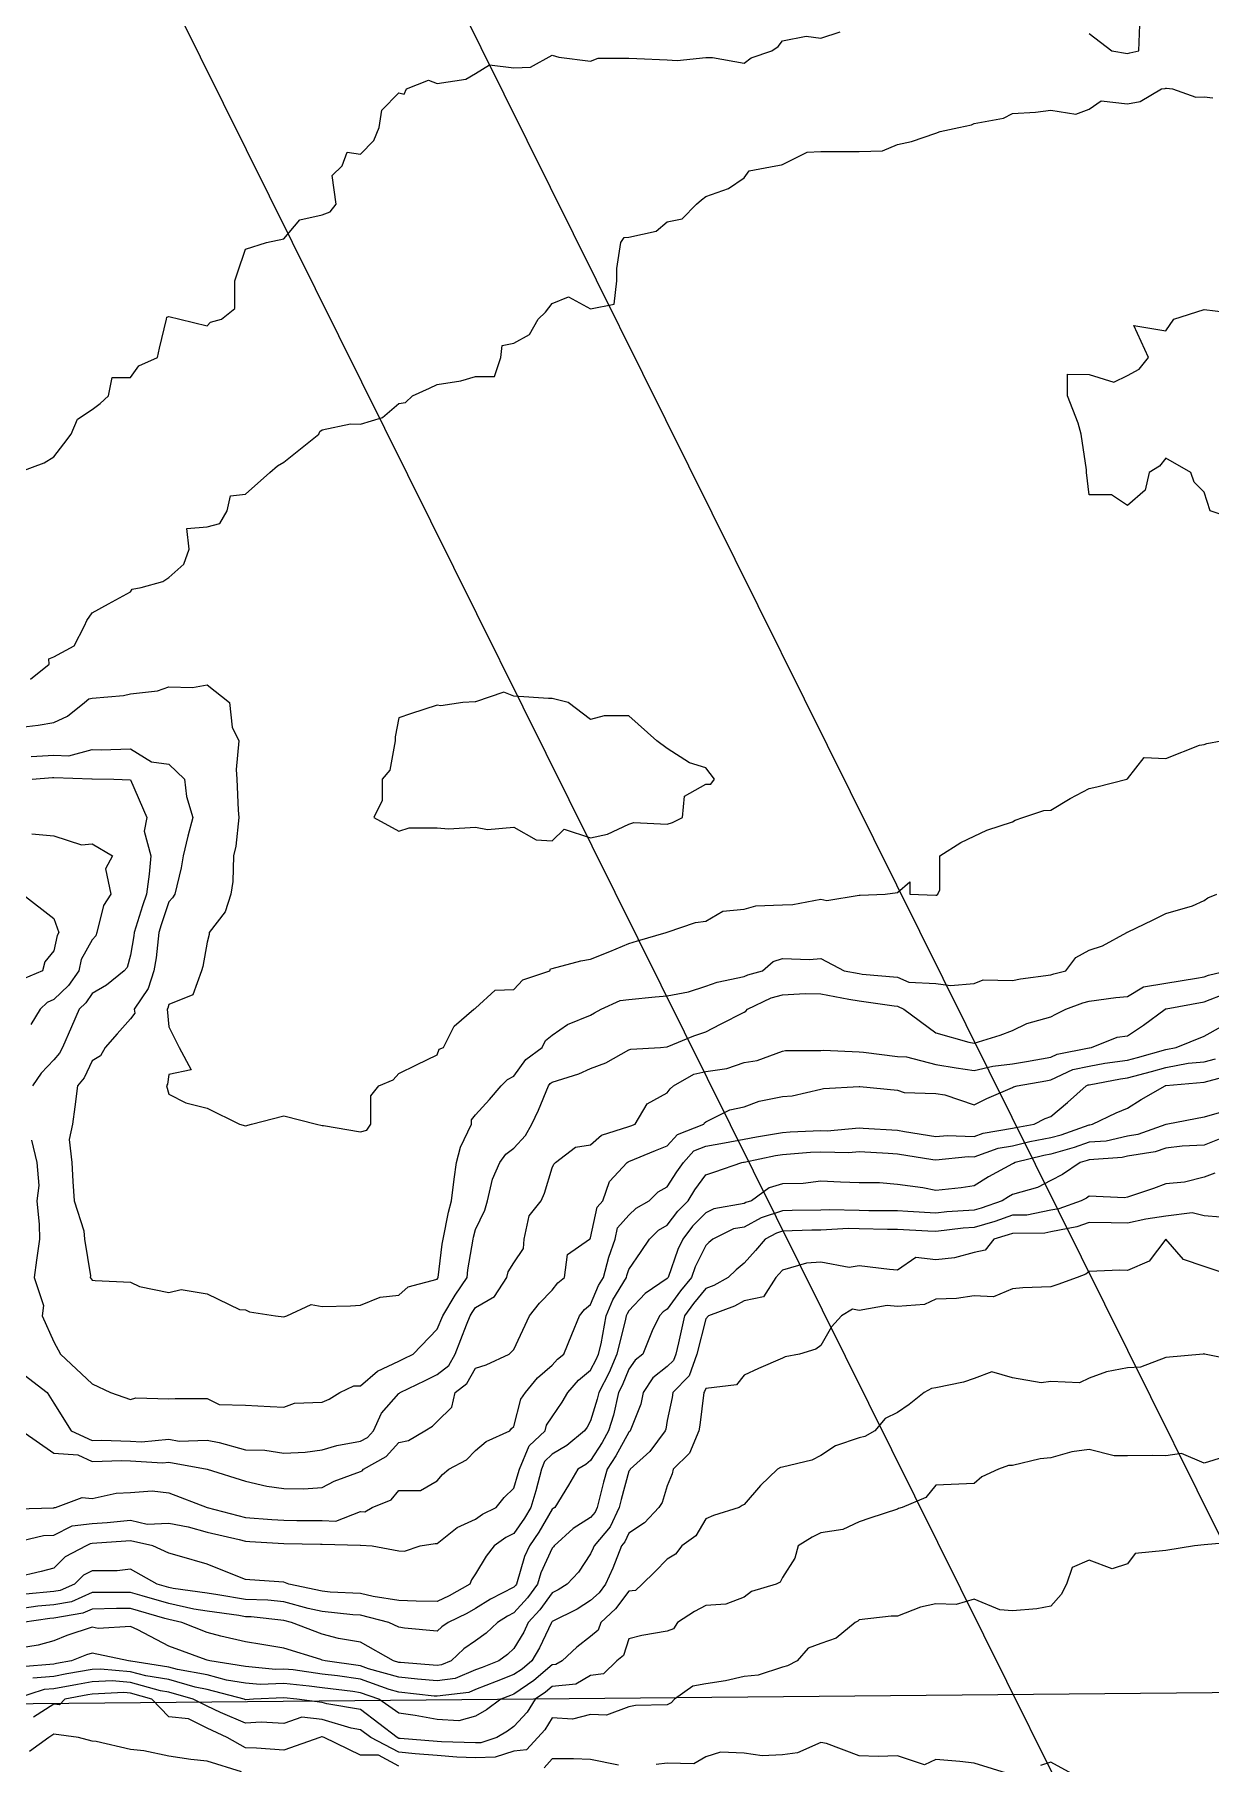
# Model space of a CAD drawing. Extents: x 537850 to 541798, y 6045627 to 6050132.
# Drawn here: x 540411.8 to 540503.8, y 6046792 to 6046927.3 of the extents above; entities that cross this region are included whole.
import ezdxf

# ---------------------------------------------------------------- set-up
doc = ezdxf.new("R2010")
doc.units = 0
doc.header["$LTSCALE"] = 5
doc.linetypes.add('DASHED2', pattern=[9.525, 6.35, -3.175])
doc.linetypes.add('foc-QUARTERLINE', pattern=[33, 25, -3, 2, -3])
doc.layers.add('C-RW', color=13, linetype='Continuous')
doc.layers.add('L-SECQ', color=8, linetype='foc-QUARTERLINE')
doc.layers.add('Contour_Line_Intermediate', color=7, linetype='DASHED2', true_color=0xd9d9d9)
doc.layers.add('Contour_Line_Major', color=7, linetype='Continuous', true_color=0x6b6b6b)

msp = doc.modelspace()

# ---------------------------------------------------------------- linework, layer by layer
at = {"layer": 'C-RW'}
msp.add_lwpolyline([(540538.349, 6046696.701), (540275.105, 6047227.021), (540292.146, 6047249.573), (540291.045, 6047357.841), (540354.045, 6047358.494), (540354.252, 6047338.505), (540311.237, 6047338.06), (540312.204, 6047242.96), (540298.507, 6047224.834), (540560.552, 6046696.932)], dxfattribs=at)
at = {"layer": 'Contour_Line_Intermediate', "linetype": 'Continuous', "lineweight": 13, "flags": 128}
for points, elevation in [([(540410.523, 6046893.027), (540412.559, 6046893.774), (540413.305, 6046894.234), (540414.073, 6046895.259), (540414.649, 6046896.027), (540415.146, 6046897.186), (540416.305, 6046897.959), (540416.916, 6046898.416), (540417.587, 6046899.027), (540417.873, 6046900.459), (540419.305, 6046900.459), (540419.956, 6046901.376), (540421.419, 6046902.027), (540421.573, 6046902.759), (540422.11, 6046905.026), (540422.147, 6046905.185), (540422.305, 6046905.215), (540423.152, 6046905.026), (540425.305, 6046904.493), (540425.553, 6046904.778), (540426.411, 6046905.026), (540427.476, 6046905.856), (540427.476, 6046908.026), (540427.685, 6046908.646), (540428.305, 6046910.483), (540429.933, 6046911.026), (540431.304, 6046911.3), (540432.546, 6046912.785), (540434.304, 6046913.174), (540434.911, 6046913.42), (540435.397, 6046914.026), (540435.081, 6046916.25), (540435.85, 6046917.026), (540436.253, 6046918.078), (540437.304, 6046917.931), (540438.338, 6046918.992), (540438.761, 6046920.026), (540438.954, 6046921.376), (540440.304, 6046922.726), (540440.704, 6046922.626), (540440.904, 6046923.026), (540442.618, 6046923.711), (540443.304, 6046923.462), (540445.534, 6046923.796), (540446.304, 6046924.243), (540447.4, 6046924.929), (540449.304, 6046924.675), (540450.605, 6046924.724), (540452.303, 6046925.669), (540452.812, 6046925.517), (540455.303, 6046925.205), (540455.9, 6046925.429), (540458.303, 6046925.429), (540458.922, 6046925.406), (540461.303, 6046925.32), (540462.079, 6046925.249), (540464.303, 6046925.497), (540464.832, 6046925.497), (540467.303, 6046925.047), (540467.871, 6046925.458), (540469.477, 6046926.025), (540469.983, 6046926.345), (540470.303, 6046926.796), (540472.178, 6046927.15), (540473.302, 6046926.997), (540474.82, 6046927.508)], 890.957), ([(540494.301, 6046927.366), (540496.068, 6046926.025), (540497.301, 6046925.811), (540497.483, 6046925.843), (540498.183, 6046926.025), (540498.282, 6046928.045)], 890.957), ([(540506.301, 6046889.195), (540503.786, 6046890.027), (540503.301, 6046891.484), (540502.529, 6046892.255), (540502.273, 6046893.027), (540500.301, 6046894.143), (540499.814, 6046893.515), (540499.003, 6046893.027), (540498.697, 6046891.631), (540497.301, 6046890.442), (540496.057, 6046891.271), (540494.301, 6046891.271), (540494.086, 6046893.027), (540494.108, 6046893.22), (540493.694, 6046896.027), (540493.456, 6046896.872), (540492.606, 6046899.027), (540492.606, 6046900.722), (540494.301, 6046900.679), (540496.248, 6046900.08), (540497.301, 6046900.606), (540498.231, 6046901.097), (540498.95, 6046902.027), (540497.8, 6046904.528), (540500.301, 6046904.106), (540500.92, 6046905.026), (540503.301, 6046905.77), (540505.879, 6046905.448)], 888.957), ([(540410.306, 6046873.041), (540412.084, 6046873.25), (540413.305, 6046873.467), (540414.375, 6046873.958), (540415.712, 6046875.028), (540416.031, 6046875.302), (540416.305, 6046875.352), (540418.758, 6046875.575), (540419.305, 6046875.701), (540421.407, 6046875.926), (540422.305, 6046876.24), (540424.15, 6046876.183), (540425.305, 6046876.405), (540427.055, 6046875.028), (540427.244, 6046873.088), (540427.782, 6046872.028), (540427.567, 6046869.766), (540427.617, 6046869.028), (540427.727, 6046866.606), (540427.765, 6046866.028), (540427.547, 6046863.786), (540427.363, 6046863.029), (540427.313, 6046861.021), (540427.141, 6046860.029), (540426.7, 6046858.633), (540425.455, 6046857.029), (540425.462, 6046856.871), (540425.305, 6046856.267), (540424.961, 6046854.373), (540424.85, 6046854.029), (540424.176, 6046852.158), (540422.305, 6046851.378), (540422.219, 6046851.115), (540422.162, 6046851.029), (540422.305, 6046849.633), (540423.107, 6046848.029), (540424.044, 6046846.29), (540422.305, 6046845.906), (540422.188, 6046845.146), (540422.108, 6046845.029), (540422.305, 6046844.367), (540423.629, 6046843.705), (540425.305, 6046843.286), (540427.839, 6046842.03), (540428.305, 6046841.905), (540428.767, 6046842.03), (540431.304, 6046842.665), (540433.842, 6046842.03), (540434.304, 6046841.92), (540434.4, 6046841.934), (540437.304, 6046841.423), (540437.787, 6046841.546), (540438.095, 6046842.03), (540438.095, 6046844.239), (540438.727, 6046845.029), (540439.846, 6046845.487), (540440.304, 6046845.988), (540441.677, 6046846.656), (540443.304, 6046847.447), (540443.441, 6046847.892), (540443.788, 6046848.029), (540444.633, 6046849.7), (540446.175, 6046851.029), (540446.257, 6046851.076), (540446.304, 6046851.11), (540447.833, 6046852.5), (540449.304, 6046852.573), (540450.007, 6046853.326), (540452.1, 6046854.029), (540452.162, 6046854.17), (540452.303, 6046854.217), (540454.525, 6046854.807), (540455.303, 6046854.933), (540456.793, 6046855.539), (540458.303, 6046856.153), (540458.973, 6046856.359), (540461.216, 6046857.029), (540461.29, 6046857.042), (540461.303, 6046857.045), (540463.513, 6046857.818), (540464.303, 6046857.917), (540465.637, 6046858.695), (540467.303, 6046858.838), (540468.234, 6046859.097), (540470.303, 6046859.181), (540471.113, 6046859.219), (540473.302, 6046859.622), (540473.793, 6046859.538), (540476.302, 6046859.953), (540476.381, 6046859.95), (540478.339, 6046860.029), (540479.302, 6046860.149), (540480.265, 6046860.992), (540480.265, 6046860.029), (540482.302, 6046859.947), (540482.374, 6046859.957), (540482.468, 6046860.029), (540482.626, 6046860.352), (540482.626, 6046863.029), (540484.277, 6046864.054), (540485.302, 6046864.563), (540486.308, 6046865.022), (540488.302, 6046865.689), (540488.505, 6046865.825), (540489.113, 6046866.028), (540490.754, 6046866.576), (540491.302, 6046866.605), (540492.816, 6046867.514), (540494.301, 6046868.288), (540494.919, 6046868.411), (540497.265, 6046869.028), (540497.293, 6046869.037), (540497.301, 6046869.042), (540498.619, 6046870.71), (540500.301, 6046870.631), (540502.942, 6046871.669), (540503.301, 6046871.733), (540503.526, 6046871.803), (540504.632, 6046872.028)], 888.957), ([(540411.528, 6046870.806), (540413.305, 6046870.901), (540414.474, 6046870.86), (540416.305, 6046871.333), (540417.011, 6046871.322), (540419.305, 6046871.395), (540420.948, 6046870.385), (540422.305, 6046870.2), (540423.52, 6046869.028), (540423.672, 6046867.661), (540424.185, 6046866.028), (540423.779, 6046864.554), (540423.412, 6046863.029), (540423.254, 6046862.079), (540422.772, 6046860.029), (540422.599, 6046859.735), (540422.305, 6046859.418), (540421.698, 6046857.636), (540421.512, 6046857.029), (540421.305, 6046855.029), (540421.13, 6046854.029), (540420.681, 6046852.653), (540419.599, 6046851.029), (540419.633, 6046850.701), (540419.305, 6046850.28), (540418.249, 6046849.086), (540417.314, 6046848.029), (540416.962, 6046847.372), (540416.305, 6046846.976), (540415.683, 6046845.652), (540415.151, 6046845.029), (540414.954, 6046843.38), (540414.757, 6046842.03), (540414.509, 6046840.826), (540414.719, 6046839.03), (540414.799, 6046837.536), (540414.905, 6046836.03), (540415.643, 6046833.692), (540415.705, 6046833.03), (540416.182, 6046830.153), (540416.158, 6046830.03), (540416.305, 6046829.809), (540416.537, 6046829.798), (540419.305, 6046829.659), (540420.018, 6046829.317), (540422.305, 6046828.859), (540423.256, 6046829.079), (540425.305, 6046828.755), (540427.817, 6046827.517), (540428.305, 6046827.5), (540428.618, 6046827.343), (540430.651, 6046827.03), (540431.304, 6046826.948), (540431.523, 6046827.03), (540433.425, 6046827.909), (540434.304, 6046827.756), (540436.519, 6046827.816), (540437.304, 6046827.873), (540438.835, 6046828.499), (540440.304, 6046828.657), (540441.03, 6046829.305), (540443.304, 6046829.9), (540443.353, 6046829.981), (540443.386, 6046830.03), (540443.692, 6046832.642), (540443.758, 6046833.03), (540444.19, 6046835.144), (540444.423, 6046836.03), (540444.618, 6046837.716), (540444.819, 6046839.03), (540445.117, 6046840.217), (540445.978, 6046842.03), (540445.971, 6046842.362), (540446.304, 6046842.766), (540447.386, 6046843.947), (540448.295, 6046845.029), (540448.8, 6046845.533), (540449.304, 6046845.791), (540450.241, 6046847.092), (540451.522, 6046848.029), (540451.764, 6046848.569), (540452.303, 6046848.997), (540453.496, 6046849.836), (540455.303, 6046850.548), (540455.603, 6046850.73), (540456.139, 6046851.029), (540457.618, 6046851.714), (540458.303, 6046851.777), (540460.341, 6046851.991), (540461.303, 6046852.056), (540462.957, 6046852.375), (540464.303, 6046852.823), (540465.207, 6046853.125), (540467.303, 6046853.574), (540467.612, 6046853.72), (540468.759, 6046854.029), (540469.59, 6046854.742), (540470.303, 6046854.989), (540472.418, 6046854.913), (540473.302, 6046854.984), (540475.136, 6046854.029), (540476.302, 6046853.811), (540476.557, 6046853.774), (540479.302, 6046853.525), (540480.202, 6046853.13), (540482.302, 6046853.022), (540483.463, 6046852.868), (540485.302, 6046853.036), (540486.018, 6046853.313), (540488.302, 6046853.261), (540488.928, 6046853.403), (540491.302, 6046853.7), (540491.54, 6046853.791), (540492.484, 6046854.029), (540493.268, 6046855.062), (540494.301, 6046855.647), (540495.338, 6046855.992), (540497.262, 6046857.029), (540497.288, 6046857.043), (540497.301, 6046857.045), (540499.312, 6046858.018), (540500.301, 6046858.497), (540502.38, 6046859.108), (540503.301, 6046859.526), (540503.6, 6046859.73), (540504.305, 6046860.029)], 887.957), ([(540411.607, 6046869.028), (540413.187, 6046869.147), (540413.305, 6046869.153), (540416.285, 6046869.049), (540416.305, 6046869.054), (540418.006, 6046869.028), (540419.305, 6046868.966), (540420.574, 6046866.028), (540420.382, 6046864.951), (540420.899, 6046863.029), (540420.751, 6046861.583), (540420.547, 6046860.029), (540420.232, 6046859.102), (540419.596, 6046857.029), (540419.569, 6046856.765), (540419.305, 6046855.255), (540419.046, 6046854.288), (540418.812, 6046854.029), (540417.435, 6046852.899), (540416.305, 6046852.246), (540415.812, 6046851.523), (540415.291, 6046851.029), (540414.698, 6046849.637), (540413.97, 6046848.029), (540413.757, 6046847.577), (540413.305, 6046847.048), (540412.314, 6046846.021), (540411.625, 6046845.029)], 886.957), ([(540411.583, 6046864.751), (540413.305, 6046864.592), (540415.459, 6046863.875), (540416.305, 6046863.957), (540417.906, 6046863.029), (540417.334, 6046862), (540417.772, 6046860.029), (540417.185, 6046859.149), (540416.655, 6046857.029), (540416.581, 6046856.753), (540416.305, 6046856.446), (540415.432, 6046854.903), (540415.248, 6046854.029), (540414.461, 6046852.874), (540413.305, 6046851.779), (540412.779, 6046851.556), (540412.241, 6046851.029), (540411.517, 6046849.817)], 885.957), ([(540411.561, 6046840.774), (540411.981, 6046839.03), (540412.117, 6046837.218), (540411.983, 6046836.03), (540412.149, 6046834.186), (540412.177, 6046833.03), (540411.945, 6046831.39), (540411.755, 6046830.03), (540412.492, 6046827.844), (540412.392, 6046827.03), (540413.305, 6046824.993), (540413.834, 6046824.03), (540416.305, 6046821.706), (540417.742, 6046821.031), (540419.305, 6046820.491), (540419.73, 6046820.606), (540422.305, 6046820.526), (540422.784, 6046820.551), (540425.305, 6046820.551), (540426.244, 6046820.091), (540428.305, 6046820.033), (540430.217, 6046819.943), (540431.304, 6046819.891), (540432.13, 6046820.205), (540434.304, 6046820.283), (540434.839, 6046820.496), (540435.688, 6046821.031), (540436.779, 6046821.556), (540437.304, 6046821.551), (540438.628, 6046822.707), (540440.304, 6046823.489), (540440.669, 6046823.666), (540441.423, 6046824.03), (540443.304, 6046825.978), (540443.726, 6046827.03), (540444.695, 6046828.639), (540445.633, 6046830.03), (540445.703, 6046830.631), (540446.113, 6046833.03), (540446.145, 6046833.188), (540446.304, 6046833.79), (540447.035, 6046835.298), (540447.223, 6046836.03), (540447.613, 6046837.721), (540448.208, 6046839.03), (540448.665, 6046839.668), (540449.304, 6046840.137), (540450.198, 6046841.135), (540450.708, 6046842.03), (540451.224, 6046843.109), (540452.017, 6046845.029), (540452.137, 6046845.196), (540452.303, 6046845.318), (540454.379, 6046845.954), (540455.303, 6046846.386), (540456.504, 6046846.828), (540458.303, 6046847.837), (540458.446, 6046847.886), (540460.76, 6046848.029), (540461.262, 6046848.071), (540461.303, 6046848.078), (540463.382, 6046848.95), (540464.303, 6046849.257), (540465.473, 6046849.859), (540467.303, 6046850.802), (540467.457, 6046850.875), (540467.585, 6046851.029), (540469.43, 6046851.902), (540470.303, 6046852.137), (540472.085, 6046852.247), (540473.302, 6046852.229), (540475.516, 6046851.815), (540476.302, 6046851.668), (540479.057, 6046851.274), (540479.302, 6046851.252), (540479.81, 6046851.029), (540482.302, 6046849.176), (540484.899, 6046848.432), (540485.302, 6046848.369), (540487.343, 6046848.988), (540488.302, 6046849.358), (540489.428, 6046849.903), (540491.302, 6046850.424), (540491.688, 6046850.642), (540492.489, 6046851.029), (540493.8, 6046851.53), (540494.301, 6046851.657), (540496.397, 6046851.933), (540497.301, 6046852.016), (540498.567, 6046852.763), (540500.301, 6046853.052), (540502.71, 6046853.438), (540503.301, 6046853.545), (540503.649, 6046853.681), (540505.074, 6046854.029)], 886.957), ([(540410.306, 6046822.939), (540412.769, 6046821.031), (540413.305, 6046820.198), (540414.647, 6046818.031), (540416.305, 6046817.272), (540417.04, 6046817.296), (540419.305, 6046817.227), (540420.168, 6046817.168), (540422.305, 6046817.368), (540423.113, 6046817.223), (540425.305, 6046817.289), (540426.228, 6046817.107), (540428.305, 6046816.549), (540429.802, 6046816.528), (540431.304, 6046816.293), (540432.964, 6046816.371), (540434.304, 6046816.553), (540435.445, 6046816.89), (540437.304, 6046817.208), (540437.834, 6046817.501), (540438.314, 6046818.031), (540438.934, 6046819.4), (540440.304, 6046820.96), (540440.348, 6046820.987), (540440.392, 6046821.031), (540442.355, 6046821.98), (540443.304, 6046822.439), (540444.2, 6046823.135), (540444.713, 6046824.03), (540445.59, 6046826.317), (540445.877, 6046827.03), (540446.037, 6046827.297), (540446.304, 6046827.692), (540447.785, 6046828.549), (540448.75, 6046830.03), (540448.862, 6046830.472), (540449.304, 6046831.17), (540450.04, 6046832.294), (540450.106, 6046833.03), (540450.482, 6046834.852), (540451.426, 6046836.03), (540451.704, 6046836.63), (540452.303, 6046838.616), (540452.43, 6046838.903), (540452.543, 6046839.03), (540454.114, 6046840.219), (540455.303, 6046840.407), (540456.161, 6046841.172), (540458.303, 6046841.833), (540458.443, 6046841.89), (540458.788, 6046842.03), (540459.714, 6046843.619), (540461.303, 6046844.469), (540461.533, 6046844.799), (540461.798, 6046845.029), (540463.388, 6046845.944), (540464.303, 6046846.148), (540465.957, 6046846.375), (540467.303, 6046846.841), (540468.323, 6046847.009), (540470.303, 6046847.743), (540470.538, 6046847.793), (540473.302, 6046847.793), (540473.528, 6046847.804), (540476.302, 6046847.698), (540476.659, 6046847.672), (540479.302, 6046847.315), (540480.028, 6046847.303), (540482.302, 6046846.7), (540483.891, 6046846.44), (540485.302, 6046846.236), (540486.772, 6046846.559), (540488.302, 6046846.74), (540489.396, 6046846.935), (540491.302, 6046847.274), (540491.815, 6046847.516), (540494.301, 6046848.003), (540494.324, 6046848.007), (540494.483, 6046848.029), (540496.504, 6046848.827), (540497.301, 6046848.948), (540498.553, 6046849.778), (540500.247, 6046851.029), (540500.281, 6046851.049), (540500.301, 6046851.053), (540500.329, 6046851.057), (540503.301, 6046851.597), (540505.051, 6046852.279)], 885.957), ([(540410.401, 6046811.936), (540413.305, 6046812.013), (540413.317, 6046812.019), (540413.434, 6046812.031), (540415.529, 6046812.807), (540416.305, 6046812.731), (540418.191, 6046813.145), (540419.305, 6046813.216), (540420.999, 6046813.337), (540422.305, 6046813.185), (540425.294, 6046812.031), (540425.305, 6046812.028), (540425.309, 6046812.027), (540428.305, 6046811.248), (540430.369, 6046811.095), (540431.304, 6046811.038), (540432.31, 6046811.026), (540434.304, 6046811.002), (540435.368, 6046810.967), (540437.304, 6046811.727), (540437.631, 6046811.704), (540438.216, 6046812.031), (540439.703, 6046812.632), (540440.304, 6046813.353), (540441.982, 6046813.353), (540443.304, 6046814.119), (540443.723, 6046814.612), (540444.199, 6046815.031), (540445.582, 6046815.753), (540446.304, 6046816.494), (540447.129, 6046817.205), (540448.979, 6046818.031), (540449.111, 6046818.223), (540449.304, 6046818.377), (540449.838, 6046820.496), (540450.218, 6046821.031), (540451.145, 6046822.189), (540452.303, 6046823.168), (540452.704, 6046823.63), (540453.196, 6046824.03), (540453.828, 6046825.555), (540454.44, 6046827.03), (540454.812, 6046827.522), (540455.303, 6046827.915), (540455.93, 6046829.404), (540456.31, 6046830.03), (540456.714, 6046831.62), (540457.232, 6046833.03), (540457.417, 6046833.916), (540458.303, 6046834.904), (540458.876, 6046835.457), (540459.88, 6046836.03), (540460.598, 6046836.735), (540461.303, 6046837.121), (540462.041, 6046838.291), (540462.566, 6046839.03), (540463.384, 6046839.949), (540464.303, 6046840.309), (540465.763, 6046840.569), (540467.303, 6046840.843), (540468.286, 6046841.046), (540470.303, 6046841.371), (540470.912, 6046841.42), (540473.302, 6046841.526), (540473.818, 6046841.514), (540476.302, 6046841.738), (540476.613, 6046841.719), (540479.302, 6046841.554), (540479.869, 6046841.463), (540482.302, 6046841.048), (540483.189, 6046841.142), (540485.302, 6046841.054), (540486.02, 6046841.311), (540488.302, 6046841.706), (540488.562, 6046841.77), (540489.995, 6046842.03), (540490.852, 6046842.479), (540491.302, 6046842.626), (540492.605, 6046843.726), (540494.078, 6046845.029), (540494.23, 6046845.101), (540494.301, 6046845.115), (540496.765, 6046845.566), (540497.301, 6046845.64), (540499.191, 6046846.139), (540500.301, 6046846.459), (540502.064, 6046846.792), (540503.301, 6046846.898), (540504.187, 6046847.143)], 883.958), ([(540410.306, 6046809.327), (540412.488, 6046809.848), (540413.305, 6046809.87), (540414.732, 6046810.604), (540416.305, 6046810.768), (540417.483, 6046810.854), (540419.305, 6046811.028), (540420.608, 6046810.728), (540422.305, 6046810.81), (540423.809, 6046810.527), (540425.305, 6046810.105), (540427.811, 6046809.525), (540428.305, 6046809.396), (540428.645, 6046809.371), (540431.304, 6046809.209), (540434.161, 6046809.174), (540434.304, 6046809.172), (540437.258, 6046809.077), (540437.304, 6046809.095), (540438.22, 6046809.031), (540440.304, 6046808.629), (540440.727, 6046808.608), (540441.971, 6046809.031), (540443.133, 6046809.202), (540443.304, 6046809.202), (540444.872, 6046810.463), (540446.304, 6046811.13), (540446.831, 6046811.504), (540447.905, 6046812.031), (540448.533, 6046812.801), (540449.304, 6046813.541), (540449.642, 6046814.693), (540449.731, 6046815.031), (540450.481, 6046816.853), (540451.737, 6046818.031), (540451.851, 6046818.484), (540452.303, 6046819.119), (540453.073, 6046820.261), (540453.513, 6046821.031), (540454.344, 6046821.99), (540455.303, 6046822.77), (540455.735, 6046823.599), (540455.915, 6046824.03), (540456.119, 6046824.846), (540456.509, 6046827.03), (540457.041, 6046828.292), (540458.096, 6046830.03), (540458.138, 6046830.195), (540458.303, 6046830.645), (540459.259, 6046832.074), (540459.895, 6046833.03), (540460.612, 6046833.721), (540461.303, 6046834.116), (540462.119, 6046835.214), (540462.923, 6046836.03), (540463.457, 6046836.876), (540464.303, 6046838.069), (540465.032, 6046838.301), (540467.121, 6046839.03), (540467.275, 6046839.057), (540467.303, 6046839.062), (540469.762, 6046839.57), (540470.303, 6046839.657), (540472.499, 6046839.833), (540473.302, 6046839.868), (540475.512, 6046839.82), (540476.302, 6046839.891), (540478.581, 6046839.75), (540479.302, 6046839.706), (540482.069, 6046839.263), (540482.302, 6046839.223), (540484.84, 6046839.491), (540485.302, 6046839.472), (540487.185, 6046840.147), (540488.302, 6046840.34), (540489.658, 6046840.673), (540491.302, 6046840.972), (540492.127, 6046841.204), (540494.301, 6046841.974), (540494.353, 6046841.978), (540494.578, 6046842.03), (540496.407, 6046842.924), (540497.301, 6046843.278), (540498.386, 6046843.944), (540500.253, 6046845.029), (540500.291, 6046845.039), (540500.301, 6046845.042), (540500.317, 6046845.045), (540503.301, 6046845.3), (540505.439, 6046845.892)], 882.958), ([(540505.218, 6046843.112), (540503.301, 6046842.586), (540500.463, 6046842.03), (540500.301, 6046842.009), (540498.12, 6046841.211), (540497.301, 6046841.088), (540495.628, 6046840.703), (540494.301, 6046840.606), (540493.137, 6046840.194), (540491.302, 6046839.677), (540490.754, 6046839.577), (540488.527, 6046839.03), (540488.378, 6046838.954), (540488.302, 6046838.932), (540486.428, 6046837.904), (540485.302, 6046837.198), (540484.283, 6046837.048), (540482.302, 6046836.832), (540481.283, 6046837.049), (540479.302, 6046837.301), (540477.904, 6046837.428), (540476.302, 6046837.428), (540474.846, 6046837.486), (540473.302, 6046837.576), (540471.943, 6046837.39), (540470.303, 6046837.361), (540469.283, 6046837.05), (540467.885, 6046836.03), (540467.449, 6046835.884), (540467.303, 6046835.807), (540464.931, 6046835.402), (540464.303, 6046835.088), (540463.282, 6046834.051), (540462.523, 6046833.03), (540462.122, 6046832.211), (540461.371, 6046830.03), (540461.34, 6046829.993), (540461.303, 6046829.942), (540459.562, 6046828.771), (540458.303, 6046827.43), (540458.152, 6046827.181), (540458.088, 6046827.03), (540458.042, 6046826.769), (540457.357, 6046824.03), (540456.752, 6046822.582), (540455.945, 6046821.031), (540455.826, 6046820.507), (540455.303, 6046818.807), (540455.021, 6046818.313), (540454.831, 6046818.031), (540453.449, 6046816.885), (540452.303, 6046816.198), (540451.701, 6046815.633), (540451.453, 6046815.031), (540451.004, 6046813.33), (540450.623, 6046812.031), (540450.134, 6046811.2), (540449.304, 6046809.99), (540448.66, 6046809.674), (540447.752, 6046809.031), (540447.12, 6046808.215), (540446.304, 6046806.829), (540445.972, 6046806.363), (540445.846, 6046806.031), (540444.222, 6046805.113), (540443.304, 6046804.672), (540441.64, 6046804.695), (540440.304, 6046804.765), (540438.276, 6046805.059), (540437.304, 6046805.313), (540434.923, 6046805.412), (540434.304, 6046805.482), (540431.694, 6046806.031), (540431.304, 6046806.195), (540428.636, 6046806.362), (540428.305, 6046806.399), (540427.698, 6046806.638), (540425.305, 6046807.601), (540423.123, 6046808.213), (540422.305, 6046808.467), (540421.047, 6046809.031), (540419.305, 6046809.432), (540418.939, 6046809.397), (540416.305, 6046809.205), (540416.148, 6046809.189), (540415.841, 6046809.031), (540414.179, 6046808.158), (540413.305, 6046807.293), (540412.307, 6046807.03), (540410.306, 6046806.557)], 881.958), ([(540504.475, 6046840.855), (540503.301, 6046840.376), (540501.577, 6046840.306), (540500.301, 6046840.147), (540499.483, 6046839.848), (540497.301, 6046839.52), (540496.902, 6046839.429), (540494.301, 6046839.239), (540494.147, 6046839.184), (540493.599, 6046839.03), (540492.232, 6046838.099), (540491.302, 6046837.613), (540490.252, 6046837.079), (540488.302, 6046836.513), (540487.99, 6046836.342), (540487.493, 6046836.03), (540485.869, 6046835.463), (540485.302, 6046835.293), (540483.168, 6046835.163), (540482.302, 6046835.058), (540480.128, 6046835.204), (540479.302, 6046835.252), (540477.08, 6046835.252), (540476.302, 6046835.267), (540474, 6046835.333), (540473.302, 6046835.289), (540471.067, 6046835.266), (540470.303, 6046835.241), (540468.645, 6046834.688), (540467.303, 6046833.978), (540466.493, 6046833.839), (540464.874, 6046833.03), (540464.563, 6046832.77), (540464.303, 6046832.525), (540463.483, 6046830.85), (540463.2, 6046830.03), (540462.34, 6046828.993), (540461.303, 6046827.561), (540460.986, 6046827.348), (540460.688, 6046827.03), (540460.123, 6046825.851), (540459.393, 6046824.03), (540458.779, 6046823.555), (540458.303, 6046822.843), (540457.769, 6046821.565), (540457.491, 6046821.031), (540457.087, 6046819.247), (540456.713, 6046818.031), (540456.21, 6046817.124), (540455.303, 6046815.717), (540454.928, 6046815.406), (540454.302, 6046815.031), (540453.569, 6046813.765), (540452.491, 6046812.031), (540452.376, 6046811.959), (540452.303, 6046811.892), (540451.245, 6046810.09), (540450.518, 6046809.031), (540450.133, 6046808.202), (540449.503, 6046806.031), (540449.419, 6046805.916), (540449.304, 6046805.789), (540447.473, 6046804.862), (540446.304, 6046804.116), (540445.611, 6046803.724), (540444.166, 6046803.031), (540443.651, 6046802.684), (540443.304, 6046802.36), (540440.748, 6046802.588), (540440.304, 6046802.675), (540439.513, 6046803.031), (540437.304, 6046803.609), (540436.702, 6046803.634), (540434.304, 6046803.903), (540433.2, 6046804.135), (540431.304, 6046804.651), (540430.057, 6046804.784), (540428.305, 6046804.831), (540426.142, 6046805.194), (540425.305, 6046805.315), (540422.652, 6046805.684), (540422.305, 6046805.762), (540421.378, 6046806.031), (540419.305, 6046807.206), (540418.25, 6046807.086), (540416.305, 6046807.086), (540415.614, 6046806.723), (540414.915, 6046806.031), (540413.801, 6046805.536), (540413.305, 6046805.45), (540411.083, 6046805.254)], 880.958), ([(540504.578, 6046834.753), (540503.301, 6046834.841), (540502.357, 6046835.085), (540500.301, 6046834.816), (540498.744, 6046834.587), (540497.301, 6046834.27), (540496.029, 6046834.302), (540494.301, 6046834.324), (540493.346, 6046833.985), (540491.302, 6046833.602), (540490.826, 6046833.506), (540488.302, 6046833.482), (540487.967, 6046833.365), (540486.849, 6046833.03), (540486.162, 6046832.17), (540485.302, 6046831.974), (540483.761, 6046831.571), (540482.302, 6046831.418), (540480.745, 6046831.587), (540479.302, 6046830.6), (540478.69, 6046830.642), (540476.302, 6046830.948), (540475.533, 6046830.8), (540473.302, 6046831.221), (540472.185, 6046831.148), (540470.303, 6046830.602), (540470.036, 6046830.297), (540469.799, 6046830.03), (540468.816, 6046828.517), (540467.303, 6046828.207), (540466.556, 6046827.777), (540464.526, 6046827.03), (540464.303, 6046826.788), (540463.606, 6046824.03), (540463.006, 6046822.328), (540461.728, 6046821.031), (540461.685, 6046820.649), (540461.303, 6046818.837), (540461.177, 6046818.156), (540461.127, 6046818.031), (540459.927, 6046816.407), (540458.39, 6046815.031), (540458.37, 6046814.964), (540458.303, 6046814.867), (540457.685, 6046812.65), (540457.53, 6046812.031), (540456.822, 6046810.512), (540455.574, 6046809.031), (540455.498, 6046808.836), (540455.303, 6046808.403), (540454.364, 6046806.97), (540453.47, 6046806.031), (540452.758, 6046805.576), (540452.303, 6046805.352), (540451.319, 6046804.016), (540450.427, 6046803.031), (540450.068, 6046802.267), (540449.304, 6046801.006), (540448.805, 6046800.53), (540448.124, 6046800.032), (540446.813, 6046799.523), (540446.304, 6046799.325), (540444.699, 6046798.637), (540443.304, 6046798.463), (540441.748, 6046798.588), (540440.304, 6046798.745), (540437.923, 6046799.413), (540437.304, 6046799.633), (540434.536, 6046800.032), (540434.304, 6046800.096), (540434.2, 6046800.136), (540431.304, 6046801.013), (540429.575, 6046801.302), (540428.305, 6046801.513), (540426.363, 6046801.973), (540425.305, 6046802.259), (540423.33, 6046803.031), (540422.305, 6046803.262), (540421.98, 6046803.356), (540419.305, 6046804.134), (540418.203, 6046804.134), (540416.305, 6046804.085), (540415.576, 6046803.761), (540413.305, 6046803.367), (540412.997, 6046803.34), (540410.852, 6046803.031)], 878.958), ([(540505.894, 6046830.03), (540503.301, 6046830.893), (540501.698, 6046831.427), (540500.305, 6046833.03), (540500.302, 6046833.031), (540500.301, 6046833.031), (540500.301, 6046833.031), (540500.298, 6046833.03), (540499.013, 6046831.318), (540497.301, 6046830.587), (540496.717, 6046830.614), (540494.301, 6046830.489), (540494.055, 6046830.276), (540493.379, 6046830.03), (540491.847, 6046829.485), (540491.302, 6046829.291), (540489.121, 6046829.21), (540488.302, 6046829.147), (540486.814, 6046828.518), (540485.302, 6046828.596), (540483.939, 6046828.393), (540482.302, 6046828.325), (540481.418, 6046827.914), (540479.302, 6046827.771), (540478.508, 6046827.824), (540476.302, 6046827.449), (540475.789, 6046827.544), (540474.929, 6046827.03), (540474.156, 6046826.177), (540473.302, 6046824.699), (540472.909, 6046824.424), (540471.632, 6046824.03), (540470.511, 6046823.822), (540470.303, 6046823.708), (540468.43, 6046822.903), (540467.303, 6046822.378), (540466.702, 6046821.631), (540464.303, 6046821.332), (540464.224, 6046821.109), (540464.147, 6046821.031), (540463.858, 6046818.475), (540463.765, 6046818.031), (540463.043, 6046816.29), (540461.764, 6046815.031), (540461.672, 6046814.662), (540461.303, 6046813.714), (540460.905, 6046812.429), (540460.633, 6046812.031), (540459.505, 6046810.829), (540458.303, 6046810.033), (540457.985, 6046809.349), (540457.717, 6046809.031), (540457.042, 6046807.292), (540456.475, 6046806.031), (540455.969, 6046805.366), (540455.303, 6046804.745), (540454.258, 6046804.076), (540452.303, 6046803.114), (540452.269, 6046803.066), (540452.237, 6046803.031), (540451.298, 6046801.037), (540450.689, 6046800.032), (540449.942, 6046799.393), (540449.304, 6046798.958), (540447.916, 6046798.419), (540446.304, 6046797.793), (540445.771, 6046797.565), (540443.304, 6046797.257), (540443.059, 6046797.277), (540440.304, 6046797.577), (540439.546, 6046797.79), (540437.304, 6046798.587), (540435.487, 6046798.849), (540434.304, 6046798.988), (540432.02, 6046799.316), (540431.304, 6046799.392), (540430.634, 6046799.361), (540428.305, 6046799.582), (540425.502, 6046800.032), (540425.305, 6046800.085), (540425.217, 6046800.119), (540422.305, 6046801.178), (540419.874, 6046802.462), (540419.305, 6046802.709), (540416.766, 6046802.571), (540416.305, 6046802.67), (540414.333, 6046802.004), (540413.305, 6046801.599), (540412.078, 6046801.259), (540410.306, 6046800.971)], 877.958), ([(540506.301, 6046823.419), (540503.327, 6046824.03), (540503.311, 6046824.04), (540503.301, 6046824.042), (540503.288, 6046824.043), (540503.223, 6046824.03), (540500.301, 6046823.755), (540498.33, 6046823.002), (540497.301, 6046822.948), (540495.675, 6046822.657), (540494.301, 6046822.138), (540493.556, 6046821.776), (540491.302, 6046821.881), (540490.552, 6046821.78), (540488.302, 6046822.176), (540486.682, 6046822.65), (540485.302, 6046822.123), (540484.484, 6046821.849), (540482.302, 6046821.405), (540481.982, 6046821.35), (540481.394, 6046821.031), (540480.232, 6046820.101), (540479.302, 6046819.461), (540478.349, 6046818.984), (540477.542, 6046818.031), (540476.758, 6046817.575), (540476.302, 6046817.482), (540474.47, 6046816.863), (540473.302, 6046816.104), (540472.609, 6046815.725), (540470.303, 6046815.183), (540470.162, 6046815.171), (540469.914, 6046815.031), (540468.589, 6046813.744), (540467.303, 6046812.264), (540467.152, 6046812.182), (540466.936, 6046812.031), (540464.917, 6046811.417), (540464.303, 6046811.153), (540463.521, 6046809.813), (540462.446, 6046809.031), (540461.951, 6046808.384), (540461.303, 6046807.99), (540460.338, 6046806.996), (540459.345, 6046806.031), (540458.809, 6046805.526), (540458.303, 6046805.492), (540457.24, 6046804.095), (540456.101, 6046803.031), (540455.902, 6046802.433), (540455.303, 6046801.948), (540454.23, 6046801.105), (540453.067, 6046800.032), (540452.588, 6046799.747), (540452.303, 6046799.722), (540450.854, 6046798.482), (540449.304, 6046797.426), (540449.02, 6046797.315), (540448.289, 6046797.032), (540447.142, 6046796.194), (540446.304, 6046795.708), (540444.986, 6046795.35), (540443.304, 6046795.448), (540441.573, 6046795.763), (540440.304, 6046795.936), (540438.736, 6046797.032), (540437.304, 6046797.541), (540436.709, 6046797.627), (540434.304, 6046797.91), (540433.278, 6046798.058), (540431.304, 6046798.265), (540429.455, 6046798.182), (540428.305, 6046798.291), (540426.805, 6046798.531), (540425.305, 6046798.929), (540422.989, 6046799.348), (540422.305, 6046799.545), (540419.326, 6046800.01), (540419.305, 6046800.016), (540419.135, 6046800.032), (540416.305, 6046800.643), (540415.848, 6046800.489), (540414.688, 6046800.032), (540413.516, 6046799.821), (540413.305, 6046799.781), (540410.764, 6046799.573)], 876.958), ([(540505.242, 6046816.09), (540503.301, 6046815.493), (540501.527, 6046816.257), (540500.301, 6046816.077), (540499.233, 6046816.099), (540497.301, 6046816.079), (540496.253, 6046816.079), (540494.301, 6046816.575), (540492.958, 6046816.375), (540491.302, 6046815.926), (540490.483, 6046815.849), (540488.302, 6046815.304), (540488.008, 6046815.325), (540487.21, 6046815.031), (540485.909, 6046814.424), (540485.302, 6046813.918), (540483.501, 6046813.832), (540482.302, 6046813.774), (540481.527, 6046812.806), (540479.687, 6046812.031), (540479.393, 6046811.94), (540479.302, 6046811.903), (540477.149, 6046811.185), (540476.302, 6046810.903), (540475.036, 6046810.298), (540473.302, 6046810.048), (540472.632, 6046809.702), (540471.551, 6046809.031), (540471.278, 6046808.056), (540470.303, 6046806.543), (540470.136, 6046806.198), (540469.807, 6046806.031), (540467.882, 6046805.452), (540467.303, 6046805.015), (540465.877, 6046804.457), (540464.303, 6046804.352), (540463.441, 6046803.893), (540462.101, 6046803.031), (540461.798, 6046802.536), (540461.303, 6046802.347), (540459.308, 6046802.027), (540458.303, 6046801.743), (540457.875, 6046800.459), (540457.347, 6046800.032), (540456.314, 6046799.021), (540455.303, 6046798.887), (540454.138, 6046798.197), (540452.303, 6046798.031), (540451.765, 6046797.57), (540450.974, 6046797.032), (540450.329, 6046796.007), (540449.304, 6046794.889), (540448.808, 6046794.527), (540447.953, 6046794.032), (540446.714, 6046793.621), (540446.304, 6046793.609), (540443.634, 6046793.702), (540443.304, 6046793.731), (540440.391, 6046793.945), (540440.304, 6046793.953), (540440.154, 6046794.032), (540437.304, 6046796.222), (540434.658, 6046796.678), (540434.304, 6046796.782), (540432.321, 6046797.032), (540431.304, 6046797.139), (540428.933, 6046797.032), (540428.305, 6046796.986), (540428.197, 6046797.032), (540425.305, 6046797.798), (540424.369, 6046797.967), (540422.305, 6046798.562), (540420.491, 6046798.846), (540419.305, 6046799.177), (540416.949, 6046799.388), (540416.305, 6046799.359), (540414.333, 6046799.004), (540413.305, 6046798.811), (540411.66, 6046798.677)], 875.958), ([(540440.304, 6046791.794), (540438.698, 6046792.638), (540437.304, 6046792.638), (540434.466, 6046794.032), (540434.304, 6046794.079), (540434.25, 6046794.086), (540434.103, 6046794.032), (540431.304, 6046793.043), (540429.147, 6046793.19), (540428.305, 6046793.236), (540426.865, 6046794.032), (540425.305, 6046794.752), (540423.849, 6046795.488), (540422.305, 6046795.649), (540420.975, 6046797.032), (540419.305, 6046797.498), (540418.793, 6046797.544), (540416.305, 6046797.432), (540415.966, 6046797.371), (540414.157, 6046797.032), (540413.755, 6046796.582), (540413.305, 6046796.646), (540411.707, 6046795.63)], 873.958), ([(540427.997, 6046791.34), (540425.305, 6046792.182), (540424.019, 6046792.318), (540422.305, 6046792.562), (540420.341, 6046792.996), (540419.305, 6046793.095), (540416.605, 6046793.732), (540416.305, 6046793.75), (540415.227, 6046794.032), (540413.305, 6046794.302), (540413.14, 6046794.197), (540412.909, 6046794.032), (540411.399, 6046792.939)], 872.958), ([(540488.188, 6046791.146), (540485.302, 6046792.017), (540484.179, 6046792.154), (540482.302, 6046792.313), (540481.432, 6046791.902), (540479.302, 6046792.594), (540477.795, 6046792.54), (540476.302, 6046792.59), (540473.765, 6046793.57), (540473.302, 6046793.653), (540471.495, 6046792.84), (540470.303, 6046792.671), (540468.727, 6046792.608), (540467.303, 6046792.82), (540465.462, 6046792.873), (540464.303, 6046792.51), (540463.373, 6046791.962), (540461.303, 6046792.012), (540460.419, 6046791.916)], 873.958), ([(540457.475, 6046791.86), (540455.303, 6046792.299), (540453.962, 6046792.373), (540452.303, 6046792.373), (540451.666, 6046791.67)], 873.958), ([(540493.262, 6046791.032), (540491.302, 6046792.097), (540490.498, 6046791.835)], 873.958)]:
    msp.add_lwpolyline(points, dxfattribs=dict(at, elevation=elevation))
at = {"layer": 'Contour_Line_Major', "linetype": 'Continuous', "lineweight": 15, "flags": 128}
for points, elevation in [([(540411.482, 6046876.851), (540412.941, 6046878.028), (540412.909, 6046878.425), (540413.305, 6046878.586), (540414.888, 6046879.445), (540415.707, 6046881.028), (540415.897, 6046881.435), (540416.305, 6046882.025), (540417.593, 6046882.74), (540419.305, 6046883.692), (540419.439, 6046883.894), (540420.149, 6046884.028), (540421.839, 6046884.493), (540422.305, 6046884.799), (540423.478, 6046885.855), (540423.896, 6046887.027), (540423.699, 6046888.634), (540425.305, 6046888.776), (540426.299, 6046889.033), (540426.876, 6046890.027), (540427.136, 6046891.196), (540428.305, 6046891.311), (540430.212, 6046893.027), (540430.798, 6046893.534), (540431.304, 6046893.82), (540434.042, 6046896.027), (540434.117, 6046896.215), (540434.304, 6046896.355), (540436.502, 6046896.829), (540437.304, 6046896.807), (540439.012, 6046897.319), (540440.304, 6046898.428), (540440.828, 6046898.503), (540441.353, 6046899.027), (540442.704, 6046899.627), (540443.304, 6046899.893), (540445.144, 6046900.186), (540446.304, 6046900.538), (540447.792, 6046900.538), (540448.288, 6046902.027), (540448.37, 6046902.96), (540449.304, 6046903.129), (540450.519, 6046903.811), (540451.202, 6046905.026), (540451.775, 6046905.555), (540452.303, 6046906.244), (540453.577, 6046906.753), (540455.303, 6046905.832), (540457.132, 6046906.198), (540457.36, 6046908.026), (540457.36, 6046908.969), (540457.654, 6046911.026), (540457.927, 6046911.403), (540458.303, 6046911.437), (540460.42, 6046911.909), (540461.303, 6046912.636), (540462.459, 6046912.87), (540463.594, 6046914.026), (540463.967, 6046914.362), (540464.303, 6046914.606), (540466.078, 6046915.251), (540467.303, 6046916.068), (540467.704, 6046916.624), (540469.788, 6046917.026), (540470.247, 6046917.081), (540470.303, 6046917.106), (540472.256, 6046918.073), (540473.302, 6046918.14), (540475.184, 6046918.145), (540476.302, 6046918.126), (540478.145, 6046918.184), (540479.302, 6046918.69), (540480.398, 6046918.93), (540482.302, 6046919.569), (540482.638, 6046919.69), (540484.1, 6046920.026), (540485.111, 6046920.217), (540485.302, 6046920.315), (540487.595, 6046920.732), (540488.302, 6046921.106), (540490.114, 6046921.213), (540491.302, 6046921.361), (540493.261, 6046921.066), (540494.301, 6046921.439), (540495.235, 6046922.092), (540497.301, 6046921.875), (540498.287, 6046922.04), (540499.972, 6046923.026), (540500.252, 6046923.075), (540500.301, 6046923.088), (540500.365, 6046923.09), (540500.84, 6046923.026), (540502.653, 6046922.378), (540503.301, 6046922.41), (540503.985, 6046922.342)], 889.957), ([(540410.856, 6046860.029), (540413.305, 6046858.129), (540413.694, 6046857.029), (540413.553, 6046856.781), (540413.305, 6046855.6), (540412.599, 6046854.735), (540412.405, 6046854.029), (540410.931, 6046853.403)], 884.958), ([(540410.797, 6046818.031), (540413.305, 6046816.29), (540415.186, 6046816.15), (540416.305, 6046815.638), (540418.622, 6046815.714), (540419.305, 6046815.693), (540421.814, 6046815.522), (540422.305, 6046815.568), (540425.289, 6046815.031), (540425.305, 6046815.026), (540425.313, 6046815.023), (540428.305, 6046814.092), (540429.97, 6046813.696), (540431.304, 6046813.522), (540432.847, 6046813.488), (540434.304, 6046813.592), (540435.243, 6046814.092), (540437.304, 6046814.854), (540437.43, 6046814.905), (540437.536, 6046815.031), (540439.318, 6046816.017), (540440.304, 6046817.104), (540441.058, 6046817.277), (540442.328, 6046818.031), (540442.934, 6046818.401), (540443.304, 6046818.771), (540444.442, 6046819.892), (540444.711, 6046821.031), (540445.607, 6046821.727), (540446.304, 6046822.943), (540447.134, 6046823.2), (540448.941, 6046824.03), (540449.304, 6046824.393), (540450.514, 6046827.03), (540451.311, 6046828.023), (540452.303, 6046829.043), (540452.728, 6046829.605), (540453.259, 6046830.03), (540453.503, 6046831.831), (540455.207, 6046833.03), (540455.268, 6046833.065), (540455.303, 6046833.12), (540455.804, 6046835.529), (540456.253, 6046836.03), (540456.781, 6046837.552), (540458.172, 6046839.03), (540458.241, 6046839.091), (540458.303, 6046839.11), (540460.378, 6046839.955), (540461.303, 6046840.329), (540462.104, 6046841.229), (540464.148, 6046842.03), (540464.212, 6046842.121), (540464.303, 6046842.2), (540466.189, 6046843.143), (540467.303, 6046843.384), (540468.494, 6046843.838), (540470.303, 6046844.178), (540471.081, 6046844.251), (540473.302, 6046844.777), (540473.514, 6046844.818), (540476.302, 6046844.968), (540476.371, 6046844.96), (540479.302, 6046844.681), (540479.825, 6046844.507), (540482.302, 6046844.421), (540483.007, 6046844.325), (540485.302, 6046843.541), (540486.294, 6046844.037), (540488.302, 6046844.89), (540488.393, 6046844.938), (540488.672, 6046845.029), (540490.905, 6046845.426), (540491.302, 6046845.497), (540493.022, 6046846.308), (540494.301, 6046846.559), (540495.544, 6046846.786), (540497.301, 6046847.031), (540498.091, 6046847.239), (540500.301, 6046847.876), (540501.113, 6046848.029), (540503.301, 6046848.904), (540504.663, 6046849.667)], 884.958), ([(540504.15, 6046838.181), (540503.301, 6046837.872), (540501.757, 6046837.486), (540500.301, 6046837.365), (540499.347, 6046836.984), (540497.301, 6046836.318), (540497.063, 6046836.268), (540494.301, 6046836.383), (540494.091, 6046836.24), (540493.689, 6046836.03), (540491.927, 6046835.405), (540491.302, 6046835.288), (540489.424, 6046834.908), (540488.302, 6046834.897), (540486.918, 6046834.414), (540485.302, 6046833.929), (540484.454, 6046833.878), (540482.302, 6046833.616), (540481.674, 6046833.658), (540479.302, 6046833.796), (540478.536, 6046833.796), (540476.302, 6046833.839), (540475.47, 6046833.862), (540473.302, 6046833.727), (540472.613, 6046833.719), (540470.303, 6046833.646), (540469.841, 6046833.492), (540468.969, 6046833.03), (540468.192, 6046832.141), (540467.303, 6046831.14), (540466.699, 6046830.634), (540466.055, 6046830.03), (540464.943, 6046829.39), (540464.303, 6046829.154), (540463.34, 6046827.993), (540462.643, 6046827.03), (540462.179, 6046824.906), (540461.958, 6046824.03), (540461.787, 6046823.546), (540461.303, 6046823.055), (540460.162, 6046822.171), (540459.4, 6046821.031), (540459.229, 6046820.105), (540458.399, 6046818.031), (540458.358, 6046817.976), (540458.303, 6046817.926), (540457.271, 6046816.063), (540456.605, 6046815.031), (540456.321, 6046814.013), (540455.825, 6046812.031), (540455.659, 6046811.675), (540455.303, 6046811.252), (540453.938, 6046810.396), (540452.454, 6046809.031), (540452.395, 6046808.94), (540452.303, 6046808.844), (540451.412, 6046806.923), (540451.154, 6046806.031), (540450.369, 6046804.966), (540449.304, 6046803.789), (540448.801, 6046803.534), (540448.012, 6046803.031), (540447.139, 6046802.196), (540446.304, 6046801.586), (540445.375, 6046800.961), (540444.38, 6046800.032), (540443.627, 6046799.709), (540443.304, 6046799.668), (540440.437, 6046799.899), (540440.304, 6046799.913), (540439.882, 6046800.032), (540437.304, 6046801.481), (540435.564, 6046801.771), (540434.304, 6046802.123), (540431.904, 6046803.031), (540431.304, 6046803.194), (540428.741, 6046803.468), (540428.305, 6046803.48), (540427.766, 6046803.57), (540425.305, 6046803.927), (540424.265, 6046804.071), (540422.305, 6046804.512), (540420.218, 6046805.118), (540419.305, 6046805.384), (540416.953, 6046805.384), (540416.305, 6046805.367), (540414.688, 6046804.648), (540413.305, 6046804.408), (540412.04, 6046804.297), (540410.306, 6046804.048)], 879.958), ([(540506.001, 6046809.331), (540503.301, 6046809.097), (540502.547, 6046809.031), (540500.301, 6046808.671), (540497.906, 6046808.426), (540497.301, 6046807.624), (540496.112, 6046807.221), (540494.301, 6046807.922), (540492.988, 6046807.344), (540492.537, 6046806.031), (540492.122, 6046805.211), (540491.302, 6046804.323), (540490.225, 6046804.108), (540488.302, 6046803.933), (540487.31, 6046804.023), (540485.302, 6046804.85), (540483.901, 6046804.432), (540482.302, 6046804.496), (540481.099, 6046804.234), (540479.302, 6046803.516), (540478.818, 6046803.516), (540476.302, 6046803.236), (540476.199, 6046803.135), (540475.987, 6046803.031), (540474.524, 6046801.81), (540473.302, 6046801.38), (540472.317, 6046801.017), (540471.472, 6046800.032), (540470.706, 6046799.629), (540470.303, 6046799.545), (540468.422, 6046798.912), (540467.303, 6046798.799), (540465.855, 6046798.48), (540464.303, 6046798.226), (540463.296, 6046798.038), (540461.865, 6046797.032), (540461.591, 6046796.744), (540461.303, 6046796.578), (540458.805, 6046796.53), (540458.303, 6046796.427), (540456.547, 6046795.788), (540455.303, 6046795.828), (540453.875, 6046795.46), (540452.303, 6046795.572), (540451.708, 6046794.627), (540451.163, 6046794.032), (540450.279, 6046793.057), (540449.304, 6046792.973), (540447.845, 6046792.49), (540446.304, 6046792.442), (540444.842, 6046792.493), (540443.304, 6046792.628), (540441.582, 6046792.754), (540440.304, 6046792.874), (540438.099, 6046794.032), (540437.304, 6046794.643), (540436.566, 6046794.77), (540434.304, 6046795.43), (540432.704, 6046795.632), (540431.304, 6046795.119), (540429.518, 6046795.245), (540428.305, 6046795.157), (540426.337, 6046796), (540425.305, 6046796.476), (540424.205, 6046797.032), (540422.305, 6046797.579), (540421.656, 6046797.681), (540419.305, 6046798.337), (540417.871, 6046798.466), (540416.305, 6046798.395), (540415.149, 6046798.187), (540413.305, 6046797.842), (540412.557, 6046797.78), (540410.306, 6046797.057)], 874.958)]:
    msp.add_lwpolyline(points, dxfattribs=dict(at, elevation=elevation))
at = {"layer": 'Contour_Line_Major', "linetype": 'Continuous', "lineweight": 15, "elevation": 889.957, "flags": 128}
msp.add_lwpolyline([(540452.303, 6046875.336), (540451.999, 6046875.333), (540449.304, 6046875.513), (540448.515, 6046875.816), (540446.304, 6046875.08), (540446.261, 6046875.071), (540445.294, 6046875.028), (540443.57, 6046874.762), (540443.304, 6046874.823), (540441.206, 6046874.126), (540440.304, 6046873.826), (540440.005, 6046872.328), (540440.02, 6046872.028), (540439.601, 6046869.731), (540438.988, 6046869.028), (540438.988, 6046867.344), (540438.33, 6046866.028), (540440.304, 6046864.947), (540441.109, 6046865.223), (540443.304, 6046865.223), (540444.185, 6046865.147), (540446.304, 6046865.259), (540447.238, 6046865.094), (540449.304, 6046865.253), (540451.052, 6046864.28), (540452.303, 6046864.207), (540453.224, 6046865.108), (540455.303, 6046864.42), (540456.621, 6046864.71), (540458.303, 6046865.489), (540458.695, 6046865.636), (540461.303, 6046865.495), (540461.707, 6046865.624), (540462.477, 6046866.028), (540462.642, 6046867.689), (540464.303, 6046868.637), (540464.694, 6046868.637), (540464.987, 6046869.028), (540464.303, 6046869.898), (540463.029, 6046870.302), (540461.303, 6046871.425), (540460.473, 6046872.028), (540458.303, 6046873.968), (540456.364, 6046873.968), (540455.303, 6046873.703), (540453.536, 6046875.028), (540452.303, 6046875.336)], close=True, dxfattribs=at)
at = {"layer": 'L-SECQ'}
msp.add_line((540697.744, 6046799.336), (539928.927, 6046792.176), dxfattribs=at)

doc.saveas('drawing.dxf')
